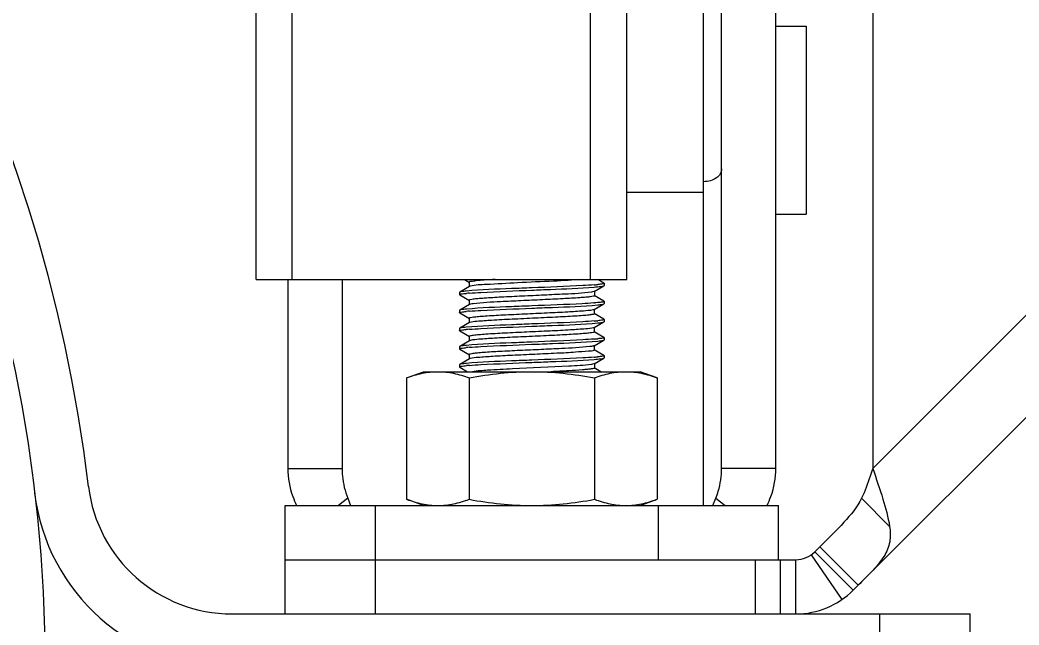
# Model space of a CAD drawing. Extents: x 27938 to 1042331, y -235042 to 1535213.
# Drawn here: x 704501 to 705484, y 752207 to 752803 of the extents above; entities that cross this region are included whole.
import ezdxf

# ---------------------------------------------------------------- set-up
doc = ezdxf.new("R2010")
doc.units = 0
doc.header["$LTSCALE"] = 1000
doc.header["$MEASUREMENT"] = 0

msp = doc.modelspace()

# ---------------------------------------------------------------- linework, layer by layer
at = {"linetype": 'Continuous'}
for p, q in [((704733.55, 752547.21), (704733.55, 755506.82)), ((704769.14, 752547.21), (704769.14, 755506.82)), ((705062.76, 752547.21), (705062.76, 755506.82)), ((705098.35, 752547.21), (705098.35, 755506.82)), ((705173.98, 752324.77), (705173.98, 753345.32)), ((705191.77, 752361.29), (705191.77, 752895.58)), ((705245.16, 752361.29), (705245.16, 752895.58)), ((705340.47, 752895.58), (705340.47, 752361.24)), ((705245.16, 752796.57), (705274.95, 752796.57)), ((705340.47, 752361.24), (705768.74, 752789.51)), ((705819.07, 752739.18), (705321.35, 752241.46)), ((705098.35, 752633.1), (705173.98, 752633.1)), ((705245.16, 752611.64), (705274.95, 752611.64)), ((704733.55, 752547.21), (705098.35, 752547.21)), ((704764.69, 752547.21), (704764.69, 752361.29)), ((704818.08, 752547.21), (704818.08, 752361.29)), ((704938.57, 752547.21), (704943.57, 752544.32)), ((704943.38, 752544.54), (704943.38, 752540.09)), ((705066.28, 752535.42), (705075.94, 752541.01)), ((705075.94, 752543.62), (705069.74, 752547.21)), ((705075.94, 752543.62), (705076.11, 752543.43)), ((705075.94, 752541.01), (705076.11, 752541.2)), ((705076.11, 752543.43), (705076.11, 752541.2)), ((704933.92, 752534.73), (704933.75, 752534.53)), ((704933.75, 752534.53), (704933.75, 752532.31)), ((704933.92, 752532.11), (704933.75, 752532.31)), ((704943.57, 752540.32), (704933.92, 752534.73)), ((704933.92, 752532.11), (704943.57, 752526.52)), ((705075.94, 752525.83), (705066.28, 752531.42)), ((705066.47, 752535.64), (705066.47, 752531.2)), ((704943.57, 752522.52), (704933.92, 752516.93)), ((704943.38, 752526.75), (704943.38, 752522.3)), ((705066.28, 752517.62), (705075.94, 752523.22)), ((705075.94, 752525.83), (705076.11, 752525.63)), ((705075.94, 752523.22), (705076.11, 752523.41)), ((705076.11, 752525.63), (705076.11, 752523.41)), ((704933.92, 752516.93), (704933.75, 752516.74)), ((704933.75, 752516.74), (704933.75, 752514.51)), ((704933.92, 752514.32), (704933.75, 752514.51)), ((704933.92, 752514.32), (704943.57, 752508.73)), ((705075.94, 752508.03), (705066.28, 752513.63)), ((705066.47, 752513.4), (705066.47, 752517.85)), ((704943.57, 752504.73), (704933.92, 752499.14)), ((704943.38, 752508.95), (704943.38, 752504.5)), ((704943.79, 752504.83), (704943.57, 752504.73)), ((705066.28, 752499.83), (705075.94, 752505.42)), ((705075.94, 752508.03), (705076.11, 752507.84)), ((705075.94, 752505.42), (705076.11, 752505.61)), ((705076.11, 752507.84), (705076.11, 752505.62)), ((704933.92, 752499.14), (704933.75, 752498.94)), ((704933.75, 752498.94), (704933.75, 752496.72)), ((704933.92, 752496.52), (704933.75, 752496.72)), ((704933.92, 752496.52), (704943.57, 752490.93)), ((705075.94, 752490.24), (705066.28, 752495.83)), ((705066.47, 752495.61), (705066.47, 752500.05)), ((704943.57, 752486.93), (704933.92, 752481.34)), ((704943.38, 752491.16), (704943.38, 752486.71)), ((705066.28, 752482.03), (705066.01, 752481.91)), ((705066.28, 752482.03), (705075.94, 752487.63)), ((705066.47, 752477.81), (705066.47, 752482.26)), ((705075.94, 752490.24), (705076.11, 752490.04)), ((705075.94, 752487.63), (705076.11, 752487.82)), ((705076.11, 752490.04), (705076.11, 752487.82)), ((704933.92, 752481.34), (704933.75, 752481.15)), ((704933.75, 752481.15), (704933.75, 752478.92)), ((704933.92, 752478.73), (704933.75, 752478.92)), ((704933.92, 752478.73), (704943.57, 752473.14)), ((704943.38, 752473.36), (704943.38, 752468.91)), ((705075.94, 752472.44), (705066.28, 752478.04)), ((705075.94, 752472.44), (705076.11, 752472.25)), ((705076.11, 752472.25), (705076.11, 752470.03)), ((704933.92, 752463.55), (704933.75, 752463.35)), ((704933.75, 752463.35), (704933.75, 752461.13)), ((704943.57, 752469.14), (704933.92, 752463.55)), ((705066.28, 752464.24), (705075.94, 752469.83)), ((705066.47, 752464.46), (705066.47, 752460.02)), ((705075.94, 752469.83), (705076.11, 752470.03)), ((704881.64, 752450.44), (704898.16, 752456.46)), ((704898.16, 752456.46), (705111.7, 752456.46)), ((704933.92, 752460.93), (704933.75, 752461.13)), ((704933.92, 752460.93), (704941.65, 752456.46)), ((705072.82, 752456.46), (705066.28, 752460.24)), ((705128.21, 752450.44), (705111.7, 752456.46)), ((704881.64, 752450.44), (704881.64, 752330.79)), ((704943.28, 752450.44), (704943.28, 752330.79)), ((705066.57, 752450.44), (705066.57, 752330.79)), ((705128.21, 752450.44), (705128.21, 752330.79)), ((704764.69, 752361.29), (704818.08, 752361.29)), ((705245.16, 752361.29), (705191.77, 752361.29)), ((704762.02, 752324.77), (705247.83, 752324.77)), ((704762.02, 752218), (704762.02, 752324.77)), ((704823.76, 752331.86), (704814.5, 752324.82)), ((704823.76, 752331.86), (704826.6, 752324.77)), ((704850.99, 752271.39), (704850.99, 752324.77)), ((704898.16, 752324.77), (704881.64, 752330.79)), ((705111.7, 752324.77), (705128.21, 752330.79)), ((705129.49, 752271.39), (705129.49, 752324.77)), ((705183.25, 752324.77), (705186.1, 752331.86)), ((705186.1, 752331.86), (705195.36, 752324.82)), ((705247.83, 752271.39), (705247.83, 752324.77)), ((705329.47, 752331.81), (705357.12, 752304.17)), ((705279.85, 752276.08), (705310.09, 752232.09)), ((705288.35, 752283.96), (705283.6, 752279.21)), ((705321.35, 752241.46), (705283.6, 752279.21)), ((705326.1, 752246.21), (705288.35, 752283.96)), ((704762.02, 752271.39), (705264.73, 752271.39)), ((704850.99, 752218), (704850.99, 752271.39)), ((705225.05, 752218), (705225.05, 752271.39)), ((705249.79, 752218), (705249.79, 752271.39)), ((705264.73, 752218), (705264.73, 752271.39)), ((704709.87, 752218), (705436.45, 752218)), ((705347.48, 752111.23), (705347.48, 752218)), ((705436.45, 752111.23), (705436.45, 752218))]:
    msp.add_line(p, q, dxfattribs=at)
msp.add_line((705274.95, 752796.57), (705274.95, 752611.64))
msp.add_circle((703074.17, 752164.62), 1451.62, dxfattribs=at)
for centre, radius, start, end in [((703074.17, 752164.62), 1505.01, 6.82415, 173.17585), ((705051.54, 752732.7), 191.34, 274.44401, 275.50896), ((704959.36, 752330.57), 203.86, 94.45812, 95.31469), ((704946.05, 752534.02), 6.79, 105.09314, 106.14114), ((705044.99, 752795.47), 272.18, 274.42341, 274.54966), ((704959.12, 752315.64), 200.98, 94.45697, 95.35574), ((705051.52, 752697.34), 191.58, 274.44141, 275.50783), ((704959.09, 752298.18), 200.64, 94.45612, 95.36224), ((705051.44, 752680.55), 192.58, 274.44667, 275.48819), ((704959.26, 752278.32), 202.71, 94.45704, 95.331), ((704959.36, 752259.39), 203.86, 94.45812, 95.31469), ((704946.05, 752462.84), 6.79, 105.09314, 106.14114), ((705051.54, 752661.52), 191.34, 274.44401, 275.50896), ((704709.87, 752360.36), 195.74, 186.82415, 270), ((704709.87, 752360.36), 142.36, 186.82415, 270), ((705264.73, 752298.08), 26.69, 270, 315), ((705264.73, 752298.08), 80.08, 270, 315)]:
    msp.add_arc(centre, radius, start, end, dxfattribs=at)
for points, knots in [([(705191.77, 752656.05), (705191.77, 752654.38), (705190.69, 752650.8), (705186.54, 752646.7), (705180.72, 752644.07), (705176.27, 752643.47), (705173.98, 752643.47)], [0, 0, 0, 0, 0.209483, 0.444656, 0.71201, 1, 1, 1, 1]), ([(704968.73, 752547.21), (704965.19, 752547.01), (704959.15, 752546.56), (704950.68, 752546.16), (704946.79, 752545.21), (704943.38, 752545.15), (704943.38, 752544.54)], [0, 0, 0, 0, 0.415981, 0.731164, 0.928613, 1, 1, 1, 1]), ([(705054.7, 752547.21), (705045.29, 752546.47), (705024.05, 752545.37), (704992.47, 752544.16), (704965.23, 752542.21), (704949.43, 752541.97), (704944.28, 752540.58)], [0, 0, 0, 0, 0.256105, 0.576785, 0.855532, 1, 1, 1, 1]), ([(705066.37, 752541.93), (705062.6, 752541.63), (705042.13, 752540.39), (705021.64, 752539.65), (705004.93, 752538.98)], [0, 0, 0, 0, 0.184436, 1, 1, 1, 1]), ([(705066.27, 752539.7), (705068.49, 752539.87), (705071.64, 752540.31), (705075.04, 752540.5), (705075.94, 752541.01)], [0, 0, 0, 0, 0.683734, 1, 1, 1, 1]), ([(705075.47, 752543.05), (705075.18, 752542.97), (705073.35, 752542.57), (705071.48, 752542.39), (705069.91, 752542.24)], [0, 0, 0, 0, 0.157623, 1, 1, 1, 1]), ([(705076.11, 752543.43), (705076.11, 752543.35), (705075.86, 752543.16), (705075.63, 752543.1), (705075.47, 752543.05)], [0, 0, 0, 0, 0.324871, 1, 1, 1, 1]), ([(704933.75, 752532.31), (704933.75, 752532.41), (704934.09, 752532.61), (704934.36, 752532.68), (704934.57, 752532.74)], [0, 0, 0, 0, 0.313847, 1, 1, 1, 1]), ([(704940.43, 752535.77), (704939.6, 752535.69), (704937.45, 752535.39), (704935.1, 752535.41), (704933.92, 752534.73)], [0, 0, 0, 0, 0.37952, 1, 1, 1, 1]), ([(704934.57, 752532.74), (704934.88, 752532.82), (704936.84, 752533.21), (704938.82, 752533.39), (704940.48, 752533.55)], [0, 0, 0, 0, 0.163234, 1, 1, 1, 1]), ([(705004.93, 752538.98), (704998.29, 752538.72), (704976.79, 752537.8), (704955.25, 752537.16), (704940.43, 752535.77)], [0, 0, 0, 0, 0.308576, 1, 1, 1, 1]), ([(705063.54, 752534.77), (705054.84, 752533.45), (705039.28, 752532.93), (705016.59, 752531.7), (704995.8, 752530.79), (704976.2, 752529.84), (704961.57, 752529.04), (704952.48, 752528.31), (704947.58, 752527.89), (704945.26, 752527.37), (704943.38, 752527.11), (704943.38, 752526.75)], [0, 0, 0, 0, 0.218787, 0.386207, 0.566108, 0.736243, 0.875583, 0.928118, 0.966979, 0.991, 1, 1, 1, 1]), ([(704943.51, 752533.81), (704947.28, 752534.11), (704967.74, 752535.34), (704988.23, 752536.09), (705004.93, 752536.76)], [0, 0, 0, 0, 0.184575, 1, 1, 1, 1]), ([(704944.16, 752540.54), (704944.05, 752540.51), (704943.85, 752540.45), (704943.65, 752540.36), (704943.57, 752540.32)], [0, 0, 0, 0, 0.572041, 1, 1, 1, 1]), ([(705066.47, 752531.2), (705066.47, 752530.84), (705064.65, 752530.58), (705062.38, 752530.07), (705057.61, 752529.66), (705048.75, 752528.93), (705034.43, 752528.15), (705015.2, 752527.2), (704994.66, 752526.3), (704971.83, 752525.1), (704956.05, 752524.49), (704947.09, 752523.29)], [0, 0, 0, 0, 0.00884, 0.032379, 0.070466, 0.122006, 0.258971, 0.426878, 0.605536, 0.773444, 1, 1, 1, 1]), ([(705004.93, 752536.76), (705011.02, 752537), (705031.47, 752537.84), (705051.94, 752538.57), (705066.27, 752539.7)], [0, 0, 0, 0, 0.297863, 1, 1, 1, 1]), ([(705066.28, 752535.42), (705066.16, 752535.35), (705065.27, 752535.02), (705064.33, 752534.89), (705063.54, 752534.77)], [0, 0, 0, 0, 0.147905, 1, 1, 1, 1]), ([(705004.93, 752521.19), (704998.3, 752520.92), (704976.81, 752520.01), (704955.29, 752519.37), (704940.48, 752517.98)], [0, 0, 0, 0, 0.308379, 1, 1, 1, 1]), ([(704947.09, 752523.29), (704946.66, 752523.23), (704945.49, 752523.03), (704944.24, 752522.91), (704943.57, 752522.52)], [0, 0, 0, 0, 0.360643, 1, 1, 1, 1]), ([(705065.98, 752524.11), (705062.2, 752523.81), (705041.86, 752522.59), (705021.5, 752521.85), (705004.93, 752521.19)], [0, 0, 0, 0, 0.18595, 1, 1, 1, 1]), ([(705004.93, 752518.96), (705011.66, 752519.23), (705033.32, 752520.16), (705055.03, 752520.77), (705069.91, 752522.22)], [0, 0, 0, 0, 0.310578, 1, 1, 1, 1]), ([(705073.69, 752524.89), (705073.24, 752524.82), (705070.88, 752524.51), (705068.5, 752524.31), (705066.58, 752524.15)], [0, 0, 0, 0, 0.190828, 1, 1, 1, 1]), ([(705069.91, 752522.22), (705070.68, 752522.29), (705072.67, 752522.58), (705074.84, 752522.58), (705075.94, 752523.22)], [0, 0, 0, 0, 0.377935, 1, 1, 1, 1]), ([(705076.11, 752525.63), (705076.11, 752525.55), (705075.29, 752524.96), (705074.46, 752525.01), (705073.69, 752524.89)], [0, 0, 0, 0, 0.093121, 1, 1, 1, 1]), ([(704933.75, 752514.51), (704933.75, 752514.6), (704934.04, 752514.8), (704934.28, 752514.86), (704934.47, 752514.92)], [0, 0, 0, 0, 0.318631, 1, 1, 1, 1]), ([(704940.48, 752517.98), (704939.64, 752517.9), (704937.47, 752517.6), (704935.11, 752517.62), (704933.92, 752516.93)], [0, 0, 0, 0, 0.379704, 1, 1, 1, 1]), ([(704934.47, 752514.92), (704934.77, 752515), (704936.72, 752515.4), (704938.7, 752515.59), (704940.36, 752515.74)], [0, 0, 0, 0, 0.159226, 1, 1, 1, 1]), ([(705064.82, 752517.19), (705061.87, 752516.6), (705053.63, 752515.99), (705038.7, 752514.98), (705019.34, 752514.06), (704998.08, 752513.09), (704977.78, 752512.12), (704962.5, 752511.31), (704952.97, 752510.55), (704947.81, 752510.13), (704945.37, 752509.58), (704943.38, 752509.33), (704943.38, 752508.95)], [0, 0, 0, 0, 0.074051, 0.202548, 0.368862, 0.551322, 0.726125, 0.870472, 0.925123, 0.96561, 0.990669, 1, 1, 1, 1]), ([(704943.5, 752516.01), (704947.27, 752516.31), (704967.74, 752517.55), (704988.22, 752518.3), (705004.93, 752518.96)], [0, 0, 0, 0, 0.184524, 1, 1, 1, 1]), ([(705066.47, 752513.4), (705066.47, 752512.99), (705064.32, 752512.76), (705061.69, 752512.16), (705056.12, 752511.74), (705045.92, 752510.95), (705029.68, 752510.11), (705008.34, 752509.11), (704986.49, 752508.06), (704967.17, 752507.25), (704953.38, 752505.95), (704945.98, 752505.7), (704943.79, 752504.83)], [0, 0, 0, 0, 0.009911, 0.036684, 0.079861, 0.138026, 0.290611, 0.473012, 0.659513, 0.823824, 0.942824, 1, 1, 1, 1]), ([(705066.28, 752517.62), (705066.11, 752517.52), (705065.62, 752517.36), (705065.12, 752517.25), (705064.82, 752517.19)], [0, 0, 0, 0, 0.388593, 1, 1, 1, 1]), ([(705004.93, 752503.39), (704998.28, 752503.13), (704976.75, 752502.21), (704955.19, 752501.57), (704940.36, 752500.17)], [0, 0, 0, 0, 0.308852, 1, 1, 1, 1]), ([(705066.36, 752506.34), (705062.59, 752506.04), (705042.12, 752504.8), (705021.63, 752504.06), (705004.93, 752503.39)], [0, 0, 0, 0, 0.184477, 1, 1, 1, 1]), ([(705004.93, 752501.17), (705011.65, 752501.43), (705033.29, 752502.36), (705054.98, 752502.97), (705069.86, 752504.42)], [0, 0, 0, 0, 0.310323, 1, 1, 1, 1]), ([(705069.86, 752504.42), (705070.63, 752504.49), (705072.64, 752504.78), (705074.83, 752504.78), (705075.94, 752505.42)], [0, 0, 0, 0, 0.378132, 1, 1, 1, 1]), ([(705075.44, 752507.45), (705075.15, 752507.37), (705073.33, 752506.98), (705071.47, 752506.8), (705069.91, 752506.65)], [0, 0, 0, 0, 0.159145, 1, 1, 1, 1]), ([(705076.11, 752507.84), (705076.11, 752507.75), (705075.84, 752507.56), (705075.61, 752507.5), (705075.44, 752507.45)], [0, 0, 0, 0, 0.322656, 1, 1, 1, 1]), ([(704933.75, 752496.72), (704933.75, 752496.82), (704934.08, 752497.02), (704934.35, 752497.09), (704934.55, 752497.14)], [0, 0, 0, 0, 0.315061, 1, 1, 1, 1]), ([(704940.36, 752500.17), (704939.54, 752500.09), (704937.41, 752499.8), (704935.08, 752499.82), (704933.92, 752499.14)], [0, 0, 0, 0, 0.37931, 1, 1, 1, 1]), ([(704934.55, 752497.14), (704934.86, 752497.23), (704936.77, 752497.61), (704938.72, 752497.79), (704940.34, 752497.95)], [0, 0, 0, 0, 0.163145, 1, 1, 1, 1]), ([(705065.74, 752499.61), (705063.27, 752498.88), (705055.61, 752498.43), (705041.38, 752497.29), (705022.04, 752496.41), (705000.37, 752495.4), (704979.37, 752494.41), (704963.45, 752493.58), (704953.48, 752492.8), (704948.04, 752492.37), (704945.48, 752491.79), (704943.38, 752491.55), (704943.38, 752491.16)], [0, 0, 0, 0, 0.062951, 0.18524, 0.350271, 0.535399, 0.715185, 0.864922, 0.92187, 0.964113, 0.990297, 1, 1, 1, 1]), ([(704943.5, 752498.22), (704947.27, 752498.51), (704967.74, 752499.75), (704988.22, 752500.5), (705004.93, 752501.17)], [0, 0, 0, 0, 0.18453, 1, 1, 1, 1]), ([(705066.47, 752495.61), (705066.47, 752495.22), (705064.43, 752494.97), (705061.93, 752494.41), (705056.63, 752493.99), (705046.88, 752493.21), (705031.28, 752492.39), (705010.63, 752491.41), (704989.16, 752490.42), (704969.8, 752489.52), (704955.19, 752488.46), (704947.25, 752487.91), (704944.53, 752487.26)], [0, 0, 0, 0, 0.00951, 0.035123, 0.076469, 0.132247, 0.279239, 0.456494, 0.640275, 0.805971, 0.931424, 1, 1, 1, 1]), ([(705066.28, 752499.83), (705066.21, 752499.79), (705066.03, 752499.71), (705065.84, 752499.65), (705065.74, 752499.61)], [0, 0, 0, 0, 0.430479, 1, 1, 1, 1]), ([(704940.34, 752482.38), (704939.52, 752482.3), (704937.4, 752482), (704935.08, 752482.02), (704933.92, 752481.34)], [0, 0, 0, 0, 0.379296, 1, 1, 1, 1]), ([(705004.93, 752485.6), (704998.27, 752485.33), (704976.74, 752484.41), (704955.17, 752483.78), (704940.34, 752482.38)], [0, 0, 0, 0, 0.308927, 1, 1, 1, 1]), ([(704943.51, 752480.42), (704947.28, 752480.72), (704967.74, 752481.96), (704988.23, 752482.71), (705004.93, 752483.37)], [0, 0, 0, 0, 0.184554, 1, 1, 1, 1]), ([(704944.53, 752487.26), (704944.34, 752487.21), (704944.01, 752487.12), (704943.69, 752487), (704943.57, 752486.93)], [0, 0, 0, 0, 0.59312, 1, 1, 1, 1]), ([(705066.37, 752488.55), (705062.6, 752488.25), (705042.13, 752487.01), (705021.64, 752486.26), (705004.93, 752485.6)], [0, 0, 0, 0, 0.184455, 1, 1, 1, 1]), ([(705004.93, 752483.37), (705011.66, 752483.64), (705033.32, 752484.57), (705055.03, 752485.18), (705069.91, 752486.63)], [0, 0, 0, 0, 0.310595, 1, 1, 1, 1]), ([(705066.01, 752481.91), (705065.8, 752481.83), (705064.45, 752481.47), (705063.07, 752481.3), (705061.9, 752481.16)], [0, 0, 0, 0, 0.158312, 1, 1, 1, 1]), ([(705075.42, 752489.65), (705075.14, 752489.57), (705073.3, 752489.18), (705071.43, 752489), (705069.86, 752488.85)], [0, 0, 0, 0, 0.159397, 1, 1, 1, 1]), ([(705069.91, 752486.63), (705070.68, 752486.7), (705072.67, 752486.99), (705074.84, 752486.99), (705075.94, 752487.63)], [0, 0, 0, 0, 0.377931, 1, 1, 1, 1]), ([(705076.11, 752490.04), (705076.11, 752489.96), (705075.84, 752489.77), (705075.6, 752489.7), (705075.42, 752489.65)], [0, 0, 0, 0, 0.322005, 1, 1, 1, 1]), ([(704933.75, 752478.92), (704933.75, 752479.01), (704934.04, 752479.21), (704934.29, 752479.28), (704934.48, 752479.33)], [0, 0, 0, 0, 0.317967, 1, 1, 1, 1]), ([(704934.48, 752479.33), (704934.79, 752479.42), (704936.76, 752479.81), (704938.75, 752480), (704940.43, 752480.16)], [0, 0, 0, 0, 0.159617, 1, 1, 1, 1]), ([(705061.9, 752481.16), (705052.69, 752480.04), (705036.73, 752479.37), (705013.79, 752478.2), (704993.52, 752477.3), (704974.64, 752476.37), (704960.65, 752475.59), (704952, 752474.88), (704947.36, 752474.47), (704945.14, 752473.97), (704943.38, 752473.71), (704943.38, 752473.36)], [0, 0, 0, 0, 0.234088, 0.402448, 0.579889, 0.745639, 0.880314, 0.930897, 0.968237, 0.991317, 1, 1, 1, 1]), ([(705066.29, 752477.59), (705064.64, 752476.61), (705058.06, 752476.66), (705046.05, 752475.17), (705028.29, 752474.52), (705007.7, 752473.47), (704986.7, 752472.51), (704968.04, 752471.63), (704954.22, 752470.57), (704946.76, 752470.07), (704944.28, 752469.4)], [0, 0, 0, 0, 0.046973, 0.152409, 0.303029, 0.479455, 0.658932, 0.818305, 0.937036, 1, 1, 1, 1]), ([(705066.47, 752477.81), (705066.47, 752477.77), (705066.42, 752477.68), (705066.34, 752477.62), (705066.29, 752477.59)], [0, 0, 0, 0, 0.402304, 1, 1, 1, 1]), ([(705076.11, 752472.25), (705076.11, 752472.17), (705075.86, 752471.98), (705075.63, 752471.92), (705075.47, 752471.87)], [0, 0, 0, 0, 0.324871, 1, 1, 1, 1]), ([(704940.43, 752464.59), (704939.6, 752464.51), (704937.45, 752464.21), (704935.1, 752464.23), (704933.92, 752463.55)], [0, 0, 0, 0, 0.37952, 1, 1, 1, 1]), ([(704934.57, 752461.56), (704934.88, 752461.64), (704936.84, 752462.03), (704938.82, 752462.21), (704940.48, 752462.37)], [0, 0, 0, 0, 0.163234, 1, 1, 1, 1]), ([(705004.93, 752467.8), (704998.29, 752467.54), (704976.79, 752466.62), (704955.25, 752465.98), (704940.43, 752464.59)], [0, 0, 0, 0, 0.308576, 1, 1, 1, 1]), ([(704943.51, 752462.63), (704947.28, 752462.93), (704967.74, 752464.16), (704988.23, 752464.91), (705004.93, 752465.58)], [0, 0, 0, 0, 0.184575, 1, 1, 1, 1]), ([(704944.16, 752469.37), (704944.05, 752469.33), (704943.85, 752469.27), (704943.65, 752469.18), (704943.57, 752469.14)], [0, 0, 0, 0, 0.572041, 1, 1, 1, 1]), ([(705063.54, 752463.59), (705056.17, 752462.47), (705030.25, 752461.32), (704996.23, 752459.69), (704964.61, 752458), (704951.38, 752457.2), (704946.4, 752456.46)], [0, 0, 0, 0, 0.190457, 0.661719, 0.871239, 1, 1, 1, 1]), ([(705066.37, 752470.75), (705062.6, 752470.45), (705042.13, 752469.21), (705021.64, 752468.47), (705004.93, 752467.8)], [0, 0, 0, 0, 0.184436, 1, 1, 1, 1]), ([(705004.93, 752465.58), (705011.02, 752465.82), (705031.47, 752466.66), (705051.94, 752467.39), (705066.27, 752468.52)], [0, 0, 0, 0, 0.297863, 1, 1, 1, 1]), ([(705066.28, 752464.24), (705066.16, 752464.17), (705065.27, 752463.84), (705064.33, 752463.71), (705063.54, 752463.59)], [0, 0, 0, 0, 0.147905, 1, 1, 1, 1]), ([(705066.27, 752468.52), (705068.49, 752468.69), (705071.64, 752469.13), (705075.04, 752469.32), (705075.94, 752469.83)], [0, 0, 0, 0, 0.683734, 1, 1, 1, 1]), ([(705075.47, 752471.87), (705075.18, 752471.79), (705073.35, 752471.39), (705071.48, 752471.21), (705069.91, 752471.06)], [0, 0, 0, 0, 0.157623, 1, 1, 1, 1]), ([(704881.64, 752450.44), (704886.64, 752452.26), (704896.74, 752455.3), (704907.27, 752456.46), (704912.46, 752456.46)], [0, 0, 0, 0, 0.506411, 1, 1, 1, 1]), ([(704912.46, 752456.46), (704917.65, 752456.46), (704928.18, 752455.3), (704938.28, 752452.26), (704943.28, 752450.44)], [0, 0, 0, 0, 0.493589, 1, 1, 1, 1]), ([(704933.75, 752461.13), (704933.75, 752461.23), (704934.09, 752461.43), (704934.36, 752461.5), (704934.57, 752461.56)], [0, 0, 0, 0, 0.313847, 1, 1, 1, 1]), ([(705066.47, 752460.02), (705066.47, 752459.72), (705065.02, 752459.44), (705063.14, 752459.02), (705059.26, 752458.62), (705051.93, 752457.98), (705039.91, 752457.26), (705029.68, 752456.73), (705023.96, 752456.46)], [0, 0, 0, 0, 0.020558, 0.074229, 0.161254, 0.279605, 0.598487, 1, 1, 1, 1]), ([(705066.57, 752450.44), (705071.57, 752452.26), (705081.67, 752455.3), (705092.2, 752456.46), (705097.39, 752456.46)], [0, 0, 0, 0, 0.506411, 1, 1, 1, 1]), ([(705097.39, 752456.46), (705102.58, 752456.46), (705113.11, 752455.3), (705123.21, 752452.26), (705128.21, 752450.44)], [0, 0, 0, 0, 0.493589, 1, 1, 1, 1]), ([(704764.69, 752361.29), (704764.69, 752351.91), (704767.03, 752339.2), (704772.02, 752327.66), (704773.44, 752324.81)], [0, 0, 0, 0, 0.746457, 1, 1, 1, 1]), ([(704818.08, 752361.29), (704818.08, 752358.75), (704818.57, 752348.73), (704821.02, 752338.82), (704823.76, 752331.86)], [0, 0, 0, 0, 0.253697, 1, 1, 1, 1]), ([(705186.1, 752331.86), (705187, 752334.16), (705190.26, 752343.64), (705191.77, 752353.73), (705191.77, 752361.29)], [0, 0, 0, 0, 0.246008, 1, 1, 1, 1]), ([(705236.42, 752324.81), (705237.84, 752327.66), (705242.83, 752339.2), (705245.16, 752351.91), (705245.16, 752361.29)], [0, 0, 0, 0, 0.253543, 1, 1, 1, 1]), ([(705340.47, 752361.24), (705339.65, 752358.7), (705336.43, 752348.74), (705332.87, 752338.84), (705329.47, 752331.81)], [0, 0, 0, 0, 0.255061, 1, 1, 1, 1]), ([(705340.47, 752361.24), (705343.92, 752351.21), (705350.35, 752332.47), (705355.62, 752313.27), (705357.12, 752304.17)], [0, 0, 0, 0, 0.53484, 1, 1, 1, 1]), ([(704881.64, 752330.79), (704886.64, 752328.97), (704896.74, 752325.93), (704907.27, 752324.77), (704912.46, 752324.77)], [0, 0, 0, 0, 0.506411, 1, 1, 1, 1]), ([(704912.46, 752324.77), (704917.65, 752324.77), (704928.18, 752325.93), (704938.28, 752328.97), (704943.28, 752330.79)], [0, 0, 0, 0, 0.493589, 1, 1, 1, 1]), ([(705066.57, 752330.79), (705071.57, 752328.97), (705081.67, 752325.93), (705092.2, 752324.77), (705097.39, 752324.77)], [0, 0, 0, 0, 0.506411, 1, 1, 1, 1]), ([(705097.39, 752324.77), (705102.58, 752324.77), (705113.11, 752325.93), (705123.21, 752328.97), (705128.21, 752330.79)], [0, 0, 0, 0, 0.493589, 1, 1, 1, 1]), ([(705329.47, 752331.81), (705325.24, 752323.05), (705311.37, 752306.64), (705296.38, 752291.98), (705288.35, 752283.96)], [0, 0, 0, 0, 0.46168, 1, 1, 1, 1]), ([(705357.12, 752304.17), (705357.94, 752299.14), (705358.25, 752288.76), (705351.94, 752273.66), (705340.16, 752260.12), (705331.03, 752251.14), (705326.1, 752246.21)], [0, 0, 0, 0, 0.222359, 0.440545, 0.696247, 1, 1, 1, 1])]:
    msp.add_open_spline(points, degree=3, knots=knots, dxfattribs=at)
for points in [[(704943.28, 752450.44), (704963.59, 752454.14), (704984.28, 752456.46), (705004.93, 752456.46)], [(705004.93, 752456.46), (705025.57, 752456.46), (705046.26, 752454.14), (705066.57, 752450.44)], [(704943.28, 752330.79), (704963.59, 752327.09), (704984.28, 752324.77), (705004.93, 752324.77)], [(705004.93, 752324.77), (705025.57, 752324.77), (705046.26, 752327.09), (705066.57, 752330.79)]]:
    msp.add_open_spline(points, degree=3, dxfattribs=at)

doc.saveas('drawing.dxf')
